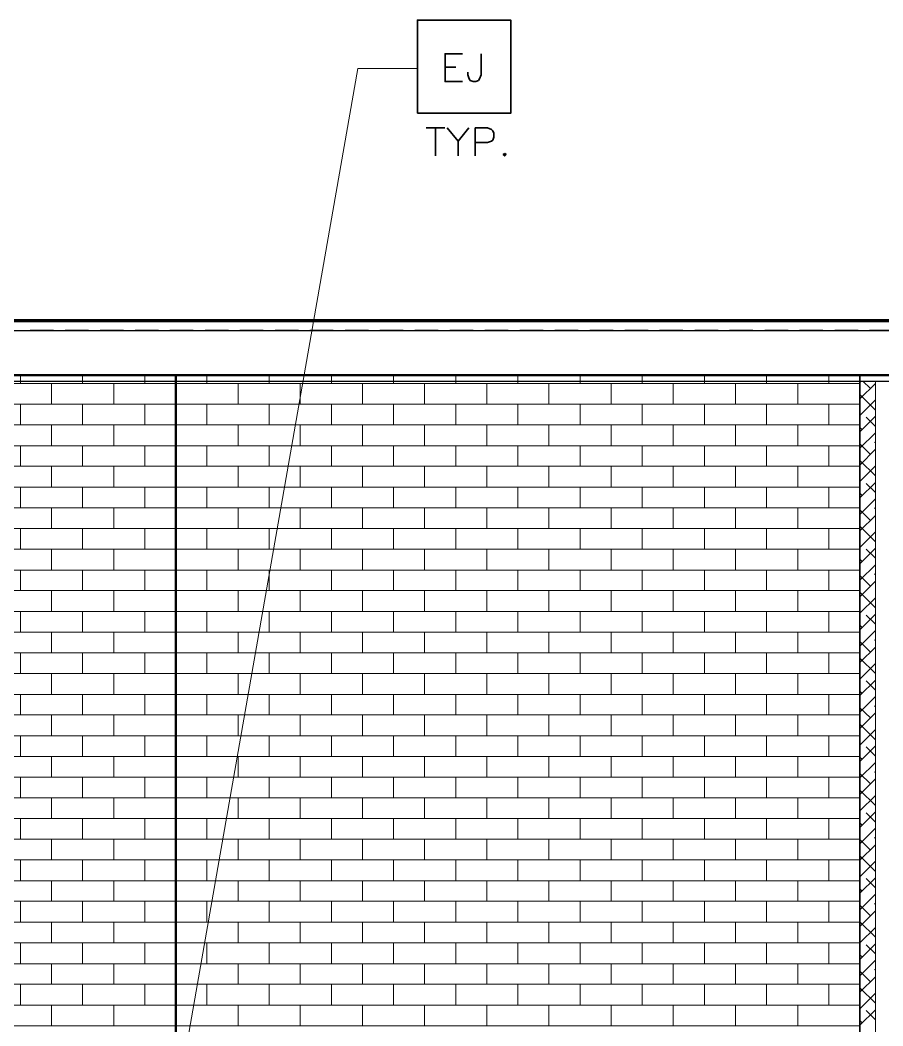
# Model space of a CAD drawing. Header units: inches. Extents: x 5 to 516, y -193 to 129.
# Drawn here: x 123.13 to 132.38, y -86.95 to -76.16 of the extents above; entities that cross this region are included whole.
import ezdxf

# ---------------------------------------------------------------- set-up
doc = ezdxf.new("R2010")
doc.units = ezdxf.units.IN
doc.header["$MEASUREMENT"] = 0
doc.layers.add('Highlight', color=210, linetype='Continuous')
doc.layers.add('PDF4_Geometry', color=7, linetype='Continuous')

msp = doc.modelspace()

# ---------------------------------------------------------------- linework, layer by layer
at = {"layer": 'Highlight'}
for p, q in [((23.3387434, -79.4896516), (137.6392915, -79.4896516)), ((23.3387518, -80.0329832), (138.0451299, -80.0329832))]:
    msp.add_line(p, q, dxfattribs=at)
at = {"layer": 'PDF4_Geometry', "lineweight": 35}
for points in [[(127.3887581, -77.1596478), (127.3887581, -76.1596478), (128.3887582, -76.1596478), (128.3887582, -77.1596478)], [(128.325424, -77.5896507), (128.3087574, -77.6029841), (128.325424, -77.6163174), (128.3387574, -77.6029841)]]:
    msp.add_lwpolyline(points, close=True, dxfattribs=at)
for points in [[(127.8720913, -76.8196481), (127.6854246, -76.8196481), (127.6854246, -76.5196481), (127.8720913, -76.5196481)], [(128.0720908, -76.5196501), (128.0720908, -76.7463168), (128.0554242, -76.7896501), (128.0420908, -76.8063168), (128.0154242, -76.8196501), (127.9854241, -76.8196501), (127.9554241, -76.8063168), (127.9420908, -76.7896501), (127.9287575, -76.7463168), (127.9287575, -76.7196501)], [(127.6854246, -76.6629844), (127.7987579, -76.6629844)], [(127.482091, -77.3163183), (127.6820911, -77.3163183)], [(127.5820904, -77.3163183), (127.5820904, -77.6163183)], [(127.7087587, -77.3163183), (127.8254254, -77.4596517), (127.8254254, -77.6163183)], [(127.9387578, -77.3163183), (127.8254245, -77.4596517)], [(128.0087584, -77.6163163), (128.0087584, -77.3163163), (128.1387584, -77.3163163), (128.1820917, -77.332983), (128.195425, -77.3463163), (128.2087584, -77.372983), (128.2087584, -77.4163163), (128.195425, -77.4463163), (128.1820917, -77.4596496), (128.1387584, -77.472983), (128.0087584, -77.472983)], [(123.2354239, -79.4896516), (123.4854239, -79.4896516)], [(123.6120922, -79.4896516), (123.8620922, -79.4896516)], [(123.985424, -79.4896516), (124.235424, -79.4896516)], [(124.3620923, -79.4896516), (124.6120923, -79.4896516)], [(124.735424, -79.4896516), (124.985424, -79.4896516)], [(125.1120923, -79.4896516), (125.3620924, -79.4896516)], [(125.4854241, -79.4896516), (125.7354241, -79.4896516)], [(125.8620924, -79.4896516), (126.1120924, -79.4896516)], [(126.2354241, -79.4896516), (126.4854242, -79.4896516)], [(126.6120925, -79.4896516), (126.8620925, -79.4896516)], [(126.9854242, -79.4896516), (127.2354242, -79.4896516)], [(127.3620925, -79.4896516), (127.6120925, -79.4896516)], [(127.7354243, -79.4896516), (127.9854243, -79.4896516)], [(128.1120926, -79.4896516), (128.3620926, -79.4896516)], [(128.4854243, -79.4896516), (128.7354243, -79.4896516)], [(128.8620926, -79.4896516), (129.1120927, -79.4896516)], [(129.2354244, -79.4896516), (129.4854244, -79.4896516)], [(129.6120927, -79.4896516), (129.8620927, -79.4896516)], [(129.9854244, -79.4896516), (130.2354245, -79.4896516)], [(130.3620928, -79.4896516), (130.6120928, -79.4896516)], [(130.7354245, -79.4896516), (130.9854245, -79.4896516)], [(131.1120928, -79.4896516), (131.3620928, -79.4896516)], [(131.4854246, -79.4896516), (131.7354246, -79.4896516)], [(131.8620929, -79.4896516), (132.1120929, -79.4896516)], [(132.2354246, -79.4896516), (132.4854246, -79.4896516)], [(132.1320921, -98.2829846), (132.1320921, -79.969649)]]:
    msp.add_lwpolyline(points, dxfattribs=at)
at = {"layer": 'PDF4_Geometry', "lineweight": 15}
for points in [[(124.9054239, -87.20965), (126.7487574, -76.6796496), (127.3887575, -76.6796496)], [(107.4654268, -80.0563154), (117.1320943, -80.0563154), (124.7987616, -80.0563154), (132.1320955, -80.0563154)], [(123.1320914, -80.0563156), (123.1320914, -79.9696489)], [(123.4654247, -80.27965), (123.4654247, -80.0563166)], [(123.7987581, -80.0563156), (123.7987581, -79.9696489)], [(124.1320915, -80.27965), (124.1320915, -80.0563166)], [(124.4654248, -80.0563156), (124.4654248, -79.9696489)], [(124.7987582, -80.27965), (124.7987582, -80.0563166)], [(125.1320915, -80.0563156), (125.1320915, -79.9696489)], [(125.4654249, -80.27965), (125.4654249, -80.0563166)], [(125.7987583, -80.0563156), (125.7987583, -79.9696489)], [(126.1320916, -80.27965), (126.1320916, -80.0563166)], [(126.465425, -80.0563156), (126.465425, -79.9696489)], [(126.7987583, -80.27965), (126.7987583, -80.0563166)], [(127.1320917, -80.0563156), (127.1320917, -79.9696489)], [(127.4654251, -80.27965), (127.4654251, -80.0563166)], [(127.7987584, -80.0563156), (127.7987584, -79.9696489)], [(128.1320918, -80.27965), (128.1320918, -80.0563166)], [(128.4654251, -80.0563156), (128.4654251, -79.9696489)], [(128.7987585, -80.27965), (128.7987585, -80.0563166)], [(129.1320919, -80.0563156), (129.1320919, -79.9696489)], [(129.4654252, -80.27965), (129.4654252, -80.0563166)], [(129.7987586, -80.0563156), (129.7987586, -79.9696489)], [(130.1320919, -80.27965), (130.1320919, -80.0563166)], [(130.4654253, -80.0563156), (130.4654253, -79.9696489)], [(130.7987587, -80.27965), (130.7987587, -80.0563166)], [(131.132092, -80.0563156), (131.132092, -79.9696489)], [(131.4654254, -80.27965), (131.4654254, -80.0563166)], [(131.7987587, -80.0563156), (131.7987587, -79.9696489)], [(107.4654268, -80.2796488), (117.1320943, -80.2796488), (124.7987616, -80.2796488), (132.1320955, -80.2796488)], [(123.1320914, -80.5029844), (123.1320914, -80.2796511)], [(123.7987581, -80.5029844), (123.7987581, -80.2796511)], [(124.4654248, -80.5029844), (124.4654248, -80.2796511)], [(125.1320915, -80.5029844), (125.1320915, -80.2796511)], [(125.7987583, -80.5029844), (125.7987583, -80.2796511)], [(126.465425, -80.5029844), (126.465425, -80.2796511)], [(127.1320917, -80.5029844), (127.1320917, -80.2796511)], [(127.7987584, -80.5029844), (127.7987584, -80.2796511)], [(128.4654251, -80.5029844), (128.4654251, -80.2796511)], [(129.1320919, -80.5029844), (129.1320919, -80.2796511)], [(129.7987586, -80.5029844), (129.7987586, -80.2796511)], [(130.4654253, -80.5029844), (130.4654253, -80.2796511)], [(131.132092, -80.5029844), (131.132092, -80.2796511)], [(131.7987587, -80.5029844), (131.7987587, -80.2796511)], [(107.4654268, -80.5029821), (117.1320943, -80.5029821), (124.7987616, -80.5029821), (132.1320955, -80.5029821)], [(123.4654247, -80.7263155), (123.4654247, -80.5029821)], [(124.1320915, -80.7263155), (124.1320915, -80.5029821)], [(124.7987582, -80.7263155), (124.7987582, -80.5029821)], [(125.4654249, -80.7263155), (125.4654249, -80.5029821)], [(126.1320916, -80.7263155), (126.1320916, -80.5029821)], [(126.7987583, -80.7263155), (126.7987583, -80.5029821)], [(127.4654251, -80.7263155), (127.4654251, -80.5029821)], [(128.1320918, -80.7263155), (128.1320918, -80.5029821)], [(128.7987585, -80.7263155), (128.7987585, -80.5029821)], [(129.4654252, -80.7263155), (129.4654252, -80.5029821)], [(130.1320919, -80.7263155), (130.1320919, -80.5029821)], [(130.7987587, -80.7263155), (130.7987587, -80.5029821)], [(131.4654254, -80.7263155), (131.4654254, -80.5029821)], [(107.4654268, -80.7263155), (117.1320943, -80.7263155), (124.7987616, -80.7263155), (132.1320955, -80.7263155)], [(123.1320914, -80.9463167), (123.1320914, -80.7263167)], [(123.7987581, -80.9463167), (123.7987581, -80.7263167)], [(124.4654248, -80.9463167), (124.4654248, -80.7263167)], [(125.1320915, -80.9463167), (125.1320915, -80.7263167)], [(125.7987583, -80.9463167), (125.7987583, -80.7263167)], [(126.465425, -80.9463167), (126.465425, -80.7263167)], [(127.1320917, -80.9463167), (127.1320917, -80.7263167)], [(127.7987584, -80.9463167), (127.7987584, -80.7263167)], [(128.4654251, -80.9463167), (128.4654251, -80.7263167)], [(129.1320919, -80.9463167), (129.1320919, -80.7263167)], [(129.7987586, -80.9463167), (129.7987586, -80.7263167)], [(130.4654253, -80.9463167), (130.4654253, -80.7263167)], [(131.132092, -80.9463167), (131.132092, -80.7263167)], [(131.7987587, -80.9463167), (131.7987587, -80.7263167)], [(107.4654268, -80.9463155), (117.1320943, -80.9463155), (124.7987616, -80.9463155), (132.1320955, -80.9463155)], [(123.4654247, -81.1696511), (123.4654247, -80.9463178)], [(124.1320915, -81.1696511), (124.1320915, -80.9463178)], [(124.7987582, -81.1696511), (124.7987582, -80.9463178)], [(125.4654249, -81.1696511), (125.4654249, -80.9463178)], [(126.1320916, -81.1696511), (126.1320916, -80.9463178)], [(126.7987583, -81.1696511), (126.7987583, -80.9463178)], [(127.4654251, -81.1696511), (127.4654251, -80.9463178)], [(128.1320918, -81.1696511), (128.1320918, -80.9463178)], [(128.7987585, -81.1696511), (128.7987585, -80.9463178)], [(129.4654252, -81.1696511), (129.4654252, -80.9463178)], [(130.1320919, -81.1696511), (130.1320919, -80.9463178)], [(130.7987587, -81.1696511), (130.7987587, -80.9463178)], [(131.4654254, -81.1696511), (131.4654254, -80.9463178)], [(107.4654268, -81.1696488), (117.1320943, -81.1696488), (124.7987616, -81.1696488), (132.1320955, -81.1696488)], [(123.1320914, -81.3929822), (123.1320914, -81.1696488)], [(123.7987581, -81.3929822), (123.7987581, -81.1696488)], [(124.4654248, -81.3929822), (124.4654248, -81.1696488)], [(125.1320915, -81.3929822), (125.1320915, -81.1696488)], [(125.7987583, -81.3929822), (125.7987583, -81.1696488)], [(126.465425, -81.3929822), (126.465425, -81.1696488)], [(127.1320917, -81.3929822), (127.1320917, -81.1696488)], [(127.7987584, -81.3929822), (127.7987584, -81.1696488)], [(128.4654251, -81.3929822), (128.4654251, -81.1696488)], [(129.1320919, -81.3929822), (129.1320919, -81.1696488)], [(129.7987586, -81.3929822), (129.7987586, -81.1696488)], [(130.4654253, -81.3929822), (130.4654253, -81.1696488)], [(131.132092, -81.3929822), (131.132092, -81.1696488)], [(131.7987587, -81.3929822), (131.7987587, -81.1696488)], [(107.4654268, -81.3929822), (117.1320943, -81.3929822), (124.7987616, -81.3929822), (132.1320955, -81.3929822)], [(123.4654247, -81.6129834), (123.4654247, -81.3929834)], [(124.1320915, -81.6129834), (124.1320915, -81.3929834)], [(124.7987582, -81.6129834), (124.7987582, -81.3929834)], [(125.4654249, -81.6129834), (125.4654249, -81.3929834)], [(126.1320916, -81.6129834), (126.1320916, -81.3929834)], [(126.7987583, -81.6129834), (126.7987583, -81.3929834)], [(127.4654251, -81.6129834), (127.4654251, -81.3929834)], [(128.1320918, -81.6129834), (128.1320918, -81.3929834)], [(128.7987585, -81.6129834), (128.7987585, -81.3929834)], [(129.4654252, -81.6129834), (129.4654252, -81.3929834)], [(130.1320919, -81.6129834), (130.1320919, -81.3929834)], [(130.7987587, -81.6129834), (130.7987587, -81.3929834)], [(131.4654254, -81.6129834), (131.4654254, -81.3929834)], [(107.4654268, -81.6129822), (117.1320943, -81.6129822), (124.7987616, -81.6129822), (132.1320955, -81.6129822)], [(123.1320914, -81.8363179), (123.1320914, -81.6129845)], [(123.7987581, -81.8363179), (123.7987581, -81.6129845)], [(124.4654248, -81.8363179), (124.4654248, -81.6129845)], [(125.1320915, -81.8363179), (125.1320915, -81.6129845)], [(125.7987583, -81.8363179), (125.7987583, -81.6129845)], [(126.465425, -81.8363179), (126.465425, -81.6129845)], [(127.1320917, -81.8363179), (127.1320917, -81.6129845)], [(127.7987584, -81.8363179), (127.7987584, -81.6129845)], [(128.4654251, -81.8363179), (128.4654251, -81.6129845)], [(129.1320919, -81.8363179), (129.1320919, -81.6129845)], [(129.7987586, -81.8363179), (129.7987586, -81.6129845)], [(130.4654253, -81.8363179), (130.4654253, -81.6129845)], [(131.132092, -81.8363179), (131.132092, -81.6129845)], [(131.7987587, -81.8363179), (131.7987587, -81.6129845)], [(107.4654268, -81.8363156), (117.1320943, -81.8363156), (124.7987616, -81.8363156), (132.1320955, -81.8363156)], [(123.4654247, -82.0596489), (123.4654247, -81.8363156)], [(124.1320915, -82.0596489), (124.1320915, -81.8363156)], [(124.7987582, -82.0596489), (124.7987582, -81.8363156)], [(125.4654249, -82.0596489), (125.4654249, -81.8363156)], [(126.1320916, -82.0596489), (126.1320916, -81.8363156)], [(126.7987583, -82.0596489), (126.7987583, -81.8363156)], [(127.4654251, -82.0596489), (127.4654251, -81.8363156)], [(128.1320918, -82.0596489), (128.1320918, -81.8363156)], [(128.7987585, -82.0596489), (128.7987585, -81.8363156)], [(129.4654252, -82.0596489), (129.4654252, -81.8363156)], [(130.1320919, -82.0596489), (130.1320919, -81.8363156)], [(130.7987587, -82.0596489), (130.7987587, -81.8363156)], [(131.4654254, -82.0596489), (131.4654254, -81.8363156)], [(107.4654268, -82.0596489), (117.1320943, -82.0596489), (124.7987616, -82.0596489), (132.1320955, -82.0596489)], [(123.1320914, -82.2796502), (123.1320914, -82.0596501)], [(123.7987581, -82.2796502), (123.7987581, -82.0596501)], [(124.4654248, -82.2796502), (124.4654248, -82.0596501)], [(125.1320915, -82.2796502), (125.1320915, -82.0596501)], [(125.7987583, -82.2796502), (125.7987583, -82.0596501)], [(126.465425, -82.2796502), (126.465425, -82.0596501)], [(127.1320917, -82.2796502), (127.1320917, -82.0596501)], [(127.7987584, -82.2796502), (127.7987584, -82.0596501)], [(128.4654251, -82.2796502), (128.4654251, -82.0596501)], [(129.1320919, -82.2796502), (129.1320919, -82.0596501)], [(129.7987586, -82.2796502), (129.7987586, -82.0596501)], [(130.4654253, -82.2796502), (130.4654253, -82.0596501)], [(131.132092, -82.2796502), (131.132092, -82.0596501)], [(131.7987587, -82.2796502), (131.7987587, -82.0596501)], [(107.4654268, -82.2796489), (117.1320943, -82.2796489), (124.7987616, -82.2796489), (132.1320955, -82.2796489)], [(123.4654247, -82.5029846), (123.4654247, -82.2796512)], [(124.1320915, -82.5029846), (124.1320915, -82.2796512)], [(124.7987582, -82.5029846), (124.7987582, -82.2796512)], [(125.4654249, -82.5029846), (125.4654249, -82.2796512)], [(126.1320916, -82.5029846), (126.1320916, -82.2796512)], [(126.7987583, -82.5029846), (126.7987583, -82.2796512)], [(127.4654251, -82.5029846), (127.4654251, -82.2796512)], [(128.1320918, -82.5029846), (128.1320918, -82.2796512)], [(128.7987585, -82.5029846), (128.7987585, -82.2796512)], [(129.4654252, -82.5029846), (129.4654252, -82.2796512)], [(130.1320919, -82.5029846), (130.1320919, -82.2796512)], [(130.7987587, -82.5029846), (130.7987587, -82.2796512)], [(131.4654254, -82.5029846), (131.4654254, -82.2796512)], [(107.4654268, -82.5029823), (117.1320943, -82.5029823), (124.7987616, -82.5029823), (132.1320955, -82.5029823)], [(123.1320914, -82.7263156), (123.1320914, -82.5029823)], [(123.7987581, -82.7263156), (123.7987581, -82.5029823)], [(124.4654248, -82.7263156), (124.4654248, -82.5029823)], [(125.1320915, -82.7263156), (125.1320915, -82.5029823)], [(125.7987583, -82.7263156), (125.7987583, -82.5029823)], [(126.465425, -82.7263156), (126.465425, -82.5029823)], [(127.1320917, -82.7263156), (127.1320917, -82.5029823)], [(127.7987584, -82.7263156), (127.7987584, -82.5029823)], [(128.4654251, -82.7263156), (128.4654251, -82.5029823)], [(129.1320919, -82.7263156), (129.1320919, -82.5029823)], [(129.7987586, -82.7263156), (129.7987586, -82.5029823)], [(130.4654253, -82.7263156), (130.4654253, -82.5029823)], [(131.132092, -82.7263156), (131.132092, -82.5029823)], [(131.7987587, -82.7263156), (131.7987587, -82.5029823)], [(107.4654268, -82.7263156), (117.1320943, -82.7263156), (124.7987616, -82.7263156), (132.1320955, -82.7263156)], [(123.4654247, -82.9463169), (123.4654247, -82.7263169)], [(124.1320915, -82.9463169), (124.1320915, -82.7263169)], [(124.7987582, -82.9463169), (124.7987582, -82.7263169)], [(125.4654249, -82.9463169), (125.4654249, -82.7263169)], [(126.1320916, -82.9463169), (126.1320916, -82.7263169)], [(126.7987583, -82.9463169), (126.7987583, -82.7263169)], [(127.4654251, -82.9463169), (127.4654251, -82.7263169)], [(128.1320918, -82.9463169), (128.1320918, -82.7263169)], [(128.7987585, -82.9463169), (128.7987585, -82.7263169)], [(129.4654252, -82.9463169), (129.4654252, -82.7263169)], [(130.1320919, -82.9463169), (130.1320919, -82.7263169)], [(130.7987587, -82.9463169), (130.7987587, -82.7263169)], [(131.4654254, -82.9463169), (131.4654254, -82.7263169)], [(107.4654268, -82.9463156), (117.1320943, -82.9463156), (124.7987616, -82.9463156), (132.1320955, -82.9463156)], [(123.1320914, -83.1696513), (123.1320914, -82.946318)], [(123.7987581, -83.1696513), (123.7987581, -82.946318)], [(124.4654248, -83.1696513), (124.4654248, -82.946318)], [(125.1320915, -83.1696513), (125.1320915, -82.946318)], [(125.7987583, -83.1696513), (125.7987583, -82.946318)], [(126.465425, -83.1696513), (126.465425, -82.946318)], [(127.1320917, -83.1696513), (127.1320917, -82.946318)], [(127.7987584, -83.1696513), (127.7987584, -82.946318)], [(128.4654251, -83.1696513), (128.4654251, -82.946318)], [(129.1320919, -83.1696513), (129.1320919, -82.946318)], [(129.7987586, -83.1696513), (129.7987586, -82.946318)], [(130.4654253, -83.1696513), (130.4654253, -82.946318)], [(131.132092, -83.1696513), (131.132092, -82.946318)], [(131.7987587, -83.1696513), (131.7987587, -82.946318)], [(107.4654268, -83.169649), (117.1320943, -83.169649), (124.7987616, -83.169649), (132.1320955, -83.169649)], [(123.4654247, -83.3929824), (123.4654247, -83.169649)], [(124.1320915, -83.3929824), (124.1320915, -83.169649)], [(124.7987582, -83.3929824), (124.7987582, -83.169649)], [(125.4654249, -83.3929824), (125.4654249, -83.169649)], [(126.1320916, -83.3929824), (126.1320916, -83.169649)], [(126.7987583, -83.3929824), (126.7987583, -83.169649)], [(127.4654251, -83.3929824), (127.4654251, -83.169649)], [(128.1320918, -83.3929824), (128.1320918, -83.169649)], [(128.7987585, -83.3929824), (128.7987585, -83.169649)], [(129.4654252, -83.3929824), (129.4654252, -83.169649)], [(130.1320919, -83.3929824), (130.1320919, -83.169649)], [(130.7987587, -83.3929824), (130.7987587, -83.169649)], [(131.4654254, -83.3929824), (131.4654254, -83.169649)], [(107.4654268, -83.3929824), (117.1320943, -83.3929824), (124.7987616, -83.3929824), (132.1320955, -83.3929824)], [(123.1320914, -83.6129836), (123.1320914, -83.3929836)], [(123.7987581, -83.6129836), (123.7987581, -83.3929836)], [(124.4654248, -83.6129836), (124.4654248, -83.3929836)], [(125.1320915, -83.6129836), (125.1320915, -83.3929836)], [(125.7987583, -83.6129836), (125.7987583, -83.3929836)], [(126.465425, -83.6129836), (126.465425, -83.3929836)], [(127.1320917, -83.6129836), (127.1320917, -83.3929836)], [(127.7987584, -83.6129836), (127.7987584, -83.3929836)], [(128.4654251, -83.6129836), (128.4654251, -83.3929836)], [(129.1320919, -83.6129836), (129.1320919, -83.3929836)], [(129.7987586, -83.6129836), (129.7987586, -83.3929836)], [(130.4654253, -83.6129836), (130.4654253, -83.3929836)], [(131.132092, -83.6129836), (131.132092, -83.3929836)], [(131.7987587, -83.6129836), (131.7987587, -83.3929836)], [(107.4654268, -83.6129823), (117.1320943, -83.6129823), (124.7987616, -83.6129823), (132.1320955, -83.6129823)], [(123.4654247, -83.836318), (123.4654247, -83.6129847)], [(124.1320915, -83.836318), (124.1320915, -83.6129847)], [(124.7987582, -83.836318), (124.7987582, -83.6129847)], [(125.4654249, -83.836318), (125.4654249, -83.6129847)], [(126.1320916, -83.836318), (126.1320916, -83.6129847)], [(126.7987583, -83.836318), (126.7987583, -83.6129847)], [(127.4654251, -83.836318), (127.4654251, -83.6129847)], [(128.1320918, -83.836318), (128.1320918, -83.6129847)], [(128.7987585, -83.836318), (128.7987585, -83.6129847)], [(129.4654252, -83.836318), (129.4654252, -83.6129847)], [(130.1320919, -83.836318), (130.1320919, -83.6129847)], [(130.7987587, -83.836318), (130.7987587, -83.6129847)], [(131.4654254, -83.836318), (131.4654254, -83.6129847)], [(107.4654268, -83.8363159), (117.1320943, -83.8363159), (124.7987616, -83.8363159), (132.1320955, -83.8363159)], [(123.1320914, -84.0596491), (123.1320914, -83.8363157)], [(123.7987581, -84.0596491), (123.7987581, -83.8363157)], [(124.4654248, -84.0596491), (124.4654248, -83.8363157)], [(125.1320915, -84.0596491), (125.1320915, -83.8363157)], [(125.7987583, -84.0596491), (125.7987583, -83.8363157)], [(126.465425, -84.0596491), (126.465425, -83.8363157)], [(127.1320917, -84.0596491), (127.1320917, -83.8363157)], [(127.7987584, -84.0596491), (127.7987584, -83.8363157)], [(128.4654251, -84.0596491), (128.4654251, -83.8363157)], [(129.1320919, -84.0596491), (129.1320919, -83.8363157)], [(129.7987586, -84.0596491), (129.7987586, -83.8363157)], [(130.4654253, -84.0596491), (130.4654253, -83.8363157)], [(131.132092, -84.0596491), (131.132092, -83.8363157)], [(131.7987587, -84.0596491), (131.7987587, -83.8363157)], [(107.4654268, -84.0596491), (117.1320943, -84.0596491), (124.7987616, -84.0596491), (132.1320955, -84.0596491)], [(123.4654247, -84.2796503), (123.4654247, -84.0596503)], [(124.1320915, -84.2796503), (124.1320915, -84.0596503)], [(124.7987582, -84.2796503), (124.7987582, -84.0596503)], [(125.4654249, -84.2796503), (125.4654249, -84.0596503)], [(126.1320916, -84.2796503), (126.1320916, -84.0596503)], [(126.7987583, -84.2796503), (126.7987583, -84.0596503)], [(127.4654251, -84.2796503), (127.4654251, -84.0596503)], [(128.1320918, -84.2796503), (128.1320918, -84.0596503)], [(128.7987585, -84.2796503), (128.7987585, -84.0596503)], [(129.4654252, -84.2796503), (129.4654252, -84.0596503)], [(130.1320919, -84.2796503), (130.1320919, -84.0596503)], [(130.7987587, -84.2796503), (130.7987587, -84.0596503)], [(131.4654254, -84.2796503), (131.4654254, -84.0596503)], [(107.4654268, -84.279649), (117.1320943, -84.279649), (124.7987616, -84.279649), (132.1320955, -84.279649)], [(123.1320914, -84.5029847), (123.1320914, -84.2796514)], [(123.7987581, -84.5029847), (123.7987581, -84.2796514)], [(124.4654248, -84.5029847), (124.4654248, -84.2796514)], [(125.1320915, -84.5029847), (125.1320915, -84.2796514)], [(125.7987583, -84.5029847), (125.7987583, -84.2796514)], [(126.465425, -84.5029847), (126.465425, -84.2796514)], [(127.1320917, -84.5029847), (127.1320917, -84.2796514)], [(127.7987584, -84.5029847), (127.7987584, -84.2796514)], [(128.4654251, -84.5029847), (128.4654251, -84.2796514)], [(129.1320919, -84.5029847), (129.1320919, -84.2796514)], [(129.7987586, -84.5029847), (129.7987586, -84.2796514)], [(130.4654253, -84.5029847), (130.4654253, -84.2796514)], [(131.132092, -84.5029847), (131.132092, -84.2796514)], [(131.7987587, -84.5029847), (131.7987587, -84.2796514)], [(107.4654268, -84.5029826), (117.1320943, -84.5029826), (124.7987616, -84.5029826), (132.1320955, -84.5029826)], [(123.4654247, -84.7263158), (123.4654247, -84.5029824)], [(124.1320915, -84.7263158), (124.1320915, -84.5029824)], [(124.7987582, -84.7263158), (124.7987582, -84.5029824)], [(125.4654249, -84.7263158), (125.4654249, -84.5029824)], [(126.1320916, -84.7263158), (126.1320916, -84.5029824)], [(126.7987583, -84.7263158), (126.7987583, -84.5029824)], [(127.4654251, -84.7263158), (127.4654251, -84.5029824)], [(128.1320918, -84.7263158), (128.1320918, -84.5029824)], [(128.7987585, -84.7263158), (128.7987585, -84.5029824)], [(129.4654252, -84.7263158), (129.4654252, -84.5029824)], [(130.1320919, -84.7263158), (130.1320919, -84.5029824)], [(130.7987587, -84.7263158), (130.7987587, -84.5029824)], [(131.4654254, -84.7263158), (131.4654254, -84.5029824)], [(107.4654268, -84.7263158), (117.1320943, -84.7263158), (124.7987616, -84.7263158), (132.1320955, -84.7263158)], [(123.1320914, -84.946317), (123.1320914, -84.726317)], [(123.7987581, -84.946317), (123.7987581, -84.726317)], [(124.4654248, -84.946317), (124.4654248, -84.726317)], [(125.1320915, -84.946317), (125.1320915, -84.726317)], [(125.7987583, -84.946317), (125.7987583, -84.726317)], [(126.465425, -84.946317), (126.465425, -84.726317)], [(127.1320917, -84.946317), (127.1320917, -84.726317)], [(127.7987584, -84.946317), (127.7987584, -84.726317)], [(128.4654251, -84.946317), (128.4654251, -84.726317)], [(129.1320919, -84.946317), (129.1320919, -84.726317)], [(129.7987586, -84.946317), (129.7987586, -84.726317)], [(130.4654253, -84.946317), (130.4654253, -84.726317)], [(131.132092, -84.946317), (131.132092, -84.726317)], [(131.7987587, -84.946317), (131.7987587, -84.726317)], [(107.4654268, -84.9463158), (117.1320943, -84.9463158), (124.7987616, -84.9463158), (132.1320955, -84.9463158)], [(123.4654247, -85.1696515), (123.4654247, -84.9463181)], [(124.1320915, -85.1696515), (124.1320915, -84.9463181)], [(124.7987582, -85.1696515), (124.7987582, -84.9463181)], [(125.4654249, -85.1696515), (125.4654249, -84.9463181)], [(126.1320916, -85.1696515), (126.1320916, -84.9463181)], [(126.7987583, -85.1696515), (126.7987583, -84.9463181)], [(127.4654251, -85.1696515), (127.4654251, -84.9463181)], [(128.1320918, -85.1696515), (128.1320918, -84.9463181)], [(128.7987585, -85.1696515), (128.7987585, -84.9463181)], [(129.4654252, -85.1696515), (129.4654252, -84.9463181)], [(130.1320919, -85.1696515), (130.1320919, -84.9463181)], [(130.7987587, -85.1696515), (130.7987587, -84.9463181)], [(131.4654254, -85.1696515), (131.4654254, -84.9463181)], [(107.4654268, -85.1696493), (117.1320943, -85.1696493), (124.7987616, -85.1696493), (132.1320955, -85.1696493)], [(123.1320914, -85.3929825), (123.1320914, -85.1696492)], [(123.7987581, -85.3929825), (123.7987581, -85.1696492)], [(124.4654248, -85.3929825), (124.4654248, -85.1696492)], [(125.1320915, -85.3929825), (125.1320915, -85.1696492)], [(125.7987583, -85.3929825), (125.7987583, -85.1696492)], [(126.465425, -85.3929825), (126.465425, -85.1696492)], [(127.1320917, -85.3929825), (127.1320917, -85.1696492)], [(127.7987584, -85.3929825), (127.7987584, -85.1696492)], [(128.4654251, -85.3929825), (128.4654251, -85.1696492)], [(129.1320919, -85.3929825), (129.1320919, -85.1696492)], [(129.7987586, -85.3929825), (129.7987586, -85.1696492)], [(130.4654253, -85.3929825), (130.4654253, -85.1696492)], [(131.132092, -85.3929825), (131.132092, -85.1696492)], [(131.7987587, -85.3929825), (131.7987587, -85.1696492)], [(107.4654268, -85.3929825), (117.1320943, -85.3929825), (124.7987616, -85.3929825), (132.1320955, -85.3929825)], [(123.4654247, -85.6129838), (123.4654247, -85.3929837)], [(124.1320915, -85.6129838), (124.1320915, -85.3929837)], [(124.7987582, -85.6129838), (124.7987582, -85.3929837)], [(125.4654249, -85.6129838), (125.4654249, -85.3929837)], [(126.1320916, -85.6129838), (126.1320916, -85.3929837)], [(126.7987583, -85.6129838), (126.7987583, -85.3929837)], [(127.4654251, -85.6129838), (127.4654251, -85.3929837)], [(128.1320918, -85.6129838), (128.1320918, -85.3929837)], [(128.7987585, -85.6129838), (128.7987585, -85.3929837)], [(129.4654252, -85.6129838), (129.4654252, -85.3929837)], [(130.1320919, -85.6129838), (130.1320919, -85.3929837)], [(130.7987587, -85.6129838), (130.7987587, -85.3929837)], [(131.4654254, -85.6129838), (131.4654254, -85.3929837)], [(107.4654268, -85.6129825), (117.1320943, -85.6129825), (124.7987616, -85.6129825), (132.1320955, -85.6129825)], [(123.1320914, -85.8363182), (123.1320914, -85.6129848)], [(123.7987581, -85.8363182), (123.7987581, -85.6129848)], [(124.4654248, -85.8363182), (124.4654248, -85.6129848)], [(125.1320915, -85.8363182), (125.1320915, -85.6129848)], [(125.7987583, -85.8363182), (125.7987583, -85.6129848)], [(126.465425, -85.8363182), (126.465425, -85.6129848)], [(127.1320917, -85.8363182), (127.1320917, -85.6129848)], [(127.7987584, -85.8363182), (127.7987584, -85.6129848)], [(128.4654251, -85.8363182), (128.4654251, -85.6129848)], [(129.1320919, -85.8363182), (129.1320919, -85.6129848)], [(129.7987586, -85.8363182), (129.7987586, -85.6129848)], [(130.4654253, -85.8363182), (130.4654253, -85.6129848)], [(131.132092, -85.8363182), (131.132092, -85.6129848)], [(131.7987587, -85.8363182), (131.7987587, -85.6129848)], [(107.4654268, -85.8363161), (117.1320943, -85.8363161), (124.7987616, -85.8363161), (132.1320955, -85.8363161)], [(123.4654247, -86.0596492), (123.4654247, -85.8363159)], [(124.1320915, -86.0596492), (124.1320915, -85.8363159)], [(124.7987582, -86.0596492), (124.7987582, -85.8363159)], [(125.4654249, -86.0596492), (125.4654249, -85.8363159)], [(126.1320916, -86.0596492), (126.1320916, -85.8363159)], [(126.7987583, -86.0596492), (126.7987583, -85.8363159)], [(127.4654251, -86.0596492), (127.4654251, -85.8363159)], [(128.1320918, -86.0596492), (128.1320918, -85.8363159)], [(128.7987585, -86.0596492), (128.7987585, -85.8363159)], [(129.4654252, -86.0596492), (129.4654252, -85.8363159)], [(130.1320919, -86.0596492), (130.1320919, -85.8363159)], [(130.7987587, -86.0596492), (130.7987587, -85.8363159)], [(131.4654254, -86.0596492), (131.4654254, -85.8363159)], [(107.4654268, -86.0596492), (117.1320943, -86.0596492), (124.7987616, -86.0596492), (132.1320955, -86.0596492)], [(123.1320914, -86.2829837), (123.1320914, -86.0596503)], [(123.7987581, -86.2829837), (123.7987581, -86.0596503)], [(124.4654248, -86.2829837), (124.4654248, -86.0596503)], [(125.1320915, -86.2829837), (125.1320915, -86.0596503)], [(125.7987583, -86.2829837), (125.7987583, -86.0596503)], [(126.465425, -86.2829837), (126.465425, -86.0596503)], [(127.1320917, -86.2829837), (127.1320917, -86.0596503)], [(127.7987584, -86.2829837), (127.7987584, -86.0596503)], [(128.4654251, -86.2829837), (128.4654251, -86.0596503)], [(129.1320919, -86.2829837), (129.1320919, -86.0596503)], [(129.7987586, -86.2829837), (129.7987586, -86.0596503)], [(130.4654253, -86.2829837), (130.4654253, -86.0596503)], [(131.132092, -86.2829837), (131.132092, -86.0596503)], [(131.7987587, -86.2829837), (131.7987587, -86.0596503)], [(107.4654268, -86.2829824), (117.1320943, -86.2829824), (124.7987616, -86.2829824), (132.1320955, -86.2829824)], [(123.4654247, -86.5029849), (123.4654247, -86.2829849)], [(124.1320915, -86.5029849), (124.1320915, -86.2829849)], [(124.7987582, -86.5029849), (124.7987582, -86.2829849)], [(125.4654249, -86.5029849), (125.4654249, -86.2829849)], [(126.1320916, -86.5029849), (126.1320916, -86.2829849)], [(126.7987583, -86.5029849), (126.7987583, -86.2829849)], [(127.4654251, -86.5029849), (127.4654251, -86.2829849)], [(128.1320918, -86.5029849), (128.1320918, -86.2829849)], [(128.7987585, -86.5029849), (128.7987585, -86.2829849)], [(129.4654252, -86.5029849), (129.4654252, -86.2829849)], [(130.1320919, -86.5029849), (130.1320919, -86.2829849)], [(130.7987587, -86.5029849), (130.7987587, -86.2829849)], [(131.4654254, -86.5029849), (131.4654254, -86.2829849)], [(107.4654268, -86.5029828), (117.1320943, -86.5029828), (124.7987616, -86.5029828), (132.1320955, -86.5029828)], [(123.1320914, -86.726316), (123.1320914, -86.5029826)], [(123.7987581, -86.726316), (123.7987581, -86.5029826)], [(124.4654248, -86.726316), (124.4654248, -86.5029826)], [(125.1320915, -86.726316), (125.1320915, -86.5029826)], [(125.7987583, -86.726316), (125.7987583, -86.5029826)], [(126.465425, -86.726316), (126.465425, -86.5029826)], [(127.1320917, -86.726316), (127.1320917, -86.5029826)], [(127.7987584, -86.726316), (127.7987584, -86.5029826)], [(128.4654251, -86.726316), (128.4654251, -86.5029826)], [(129.1320919, -86.726316), (129.1320919, -86.5029826)], [(129.7987586, -86.726316), (129.7987586, -86.5029826)], [(130.4654253, -86.726316), (130.4654253, -86.5029826)], [(131.132092, -86.726316), (131.132092, -86.5029826)], [(131.7987587, -86.726316), (131.7987587, -86.5029826)], [(107.4654268, -86.726316), (117.1320943, -86.726316), (124.7987616, -86.726316), (132.1320955, -86.726316)], [(123.4654247, -86.9496504), (123.4654247, -86.726317)], [(124.1320915, -86.9496504), (124.1320915, -86.726317)], [(124.7987582, -86.9496504), (124.7987582, -86.726317)], [(125.4654249, -86.9496504), (125.4654249, -86.726317)], [(126.1320916, -86.9496504), (126.1320916, -86.726317)], [(126.7987583, -86.9496504), (126.7987583, -86.726317)], [(127.4654251, -86.9496504), (127.4654251, -86.726317)], [(128.1320918, -86.9496504), (128.1320918, -86.726317)], [(128.7987585, -86.9496504), (128.7987585, -86.726317)], [(129.4654252, -86.9496504), (129.4654252, -86.726317)], [(130.1320919, -86.9496504), (130.1320919, -86.726317)], [(130.7987587, -86.9496504), (130.7987587, -86.726317)], [(131.4654254, -86.9496504), (131.4654254, -86.726317)], [(107.4654268, -86.9496491), (117.1320943, -86.9496491), (124.7987616, -86.9496491), (132.1320955, -86.9496491)]]:
    msp.add_lwpolyline(points, dxfattribs=at)
at = {"layer": 'PDF4_Geometry', "lineweight": 70}
msp.add_lwpolyline([(134.6320923, -79.969649), (134.6320923, -79.3863156), (26.9620804, -79.3863156)], dxfattribs=at)
at = {"layer": 'PDF4_Geometry', "lineweight": 50}
for points in [[(134.6320923, -79.969649), (26.9620804, -79.969649)], [(124.7987582, -90.9496507), (124.7987582, -79.9696499)]]:
    msp.add_lwpolyline(points, dxfattribs=at)
at = {"layer": 'PDF4_Geometry', "color": 8, "lineweight": 15, "true_color": 0x808080}
for points in [[(132.1320921, -80.046316), (132.1454254, -80.0329826)], [(132.1320921, -80.2229822), (132.2987588, -80.0563156)], [(132.2454242, -80.1129833), (132.1654242, -80.0329833)], [(132.2987588, -80.3429841), (132.1320921, -80.1763175)], [(132.1320921, -80.3996519), (132.2987588, -80.2329852)], [(132.1320921, -80.5763148), (132.2987588, -80.4096481)], [(132.2987588, -80.5196504), (132.1987588, -80.4196504)], [(132.1554245, -80.5529824), (132.1320911, -80.5296491)], [(132.1320921, -80.7529844), (132.2987588, -80.5863178)], [(132.2454242, -80.8196484), (132.1320909, -80.7063151)], [(132.2987588, -80.6963167), (132.2887588, -80.6863167)], [(132.1320921, -80.9329839), (132.2987588, -80.7629839)], [(132.2987588, -81.0496492), (132.1320921, -80.8829826)], [(132.1320921, -81.1096502), (132.2987588, -80.9429835)], [(132.1320921, -81.2863165), (132.2987588, -81.1196498)], [(132.2987588, -81.2263155), (132.1987588, -81.1296488)], [(132.1554245, -81.2596509), (132.1320911, -81.2363176)], [(132.1320921, -81.4629827), (132.2987588, -81.2963161)], [(132.2454242, -81.5263169), (132.1320909, -81.4129836)], [(132.2987588, -81.4029818), (132.2887588, -81.3929818)], [(132.1320921, -81.639649), (132.2987588, -81.4729823)], [(132.2987588, -81.7563177), (132.1320921, -81.589651)], [(132.1320921, -81.8163187), (132.2987588, -81.649652)], [(132.1320921, -81.9929816), (132.2987588, -81.8263149)], [(132.2987588, -81.932984), (132.1987588, -81.8363173)], [(132.1554245, -81.966316), (132.1320911, -81.9429826)], [(132.1320921, -82.1696512), (132.2987588, -82.0029845)], [(132.2987588, -82.1096503), (132.2887588, -82.0996503)], [(132.2454242, -82.2329854), (132.1320909, -82.119652)], [(132.1320921, -82.3463175), (132.2987588, -82.1796508)], [(132.2987588, -82.4629828), (132.1320921, -82.2963161)], [(132.1320921, -82.5229838), (132.2987588, -82.3563171)], [(132.1320921, -82.6996501), (132.2987588, -82.5329834)], [(132.2987588, -82.6396491), (132.1987588, -82.5429824)], [(132.1554245, -82.6763177), (132.1320911, -82.649651)], [(132.1320921, -82.8763163), (132.2987588, -82.7096496)], [(132.2454242, -82.9396505), (132.1320909, -82.8263171)], [(132.2987588, -82.8163188), (132.2887588, -82.8063188)], [(132.1320921, -83.0529826), (132.2987588, -82.8863159)], [(132.2987588, -83.1696513), (132.1320921, -83.0029846)], [(132.1320921, -83.2296489), (132.2987588, -83.0629822)], [(132.1320921, -83.4063185), (132.2987588, -83.2396519)], [(132.2987588, -83.3463176), (132.1987588, -83.2496509)], [(132.1554245, -83.3829828), (132.1320911, -83.3596494)], [(132.1320921, -83.5829848), (132.2987588, -83.4163181)], [(132.2454242, -83.6463156), (132.1320909, -83.5363156)], [(132.1320921, -83.7596511), (132.2987588, -83.5929844)], [(132.2987588, -83.5263171), (132.2887588, -83.5163171)], [(132.2987588, -83.8796496), (132.1320921, -83.7129829)], [(132.1320921, -83.9363174), (132.2987588, -83.7696507)], [(132.1320921, -84.1129836), (132.2987588, -83.946317)], [(132.2987588, -84.0563159), (132.1987588, -83.9563159)], [(132.1554245, -84.0896512), (132.1320911, -84.0663179)], [(132.1320921, -84.2896499), (132.2987588, -84.1229832)], [(132.2454242, -84.3529841), (132.1320909, -84.2429841)], [(132.2987588, -84.2329855), (132.2887588, -84.2229855)], [(132.1320921, -84.4663162), (132.2987588, -84.2996495)], [(132.2987588, -84.5863181), (132.1320921, -84.4196514)], [(132.1320921, -84.6429825), (132.2987588, -84.4763158)], [(132.1320921, -84.8196487), (132.2987588, -84.652982)], [(132.2987588, -84.7629844), (132.1987588, -84.6629844)], [(132.1554245, -84.7963163), (132.1320911, -84.772983)], [(132.1320921, -84.9963184), (132.2987588, -84.8296517)], [(132.2454242, -85.0629824), (132.1320909, -84.949649)], [(132.1320921, -85.1729847), (132.2987588, -85.006318)], [(132.2987588, -84.9396506), (132.2887588, -84.9296506)], [(132.2987588, -85.2929832), (132.1320921, -85.1263165)], [(132.1320921, -85.3496509), (132.2987588, -85.1829843)], [(132.1320921, -85.5263172), (132.2987588, -85.3596505)], [(132.2987588, -85.4696495), (132.1987588, -85.3696495)], [(132.1554245, -85.5029848), (132.1320911, -85.4796515)], [(132.1320921, -85.7029835), (132.2987588, -85.5363168)], [(132.2454242, -85.7696508), (132.1320909, -85.6563175)], [(132.2987588, -85.6463157), (132.2887588, -85.6363157)], [(132.1320921, -85.882983), (132.2987588, -85.7163163)], [(132.2987588, -85.9996517), (132.1320921, -85.832985)], [(132.1320921, -86.0596492), (132.2987588, -85.8929826)], [(132.1320921, -86.2363155), (132.2987588, -86.0696488)], [(132.2987588, -86.1763179), (132.1987588, -86.0796513)], [(132.1554245, -86.2096499), (132.1320911, -86.1863166)], [(132.1320921, -86.4129852), (132.2987588, -86.2463185)], [(132.2454242, -86.4763159), (132.1320909, -86.3629826)], [(132.1320921, -86.5896514), (132.2987588, -86.4229848)], [(132.2987588, -86.3529842), (132.2887588, -86.3429842)], [(132.2987588, -86.7063168), (132.1320921, -86.5396501)], [(132.1320921, -86.7663177), (132.2987588, -86.599651)], [(132.1320921, -86.942984), (132.2987588, -86.7763173)], [(132.2987588, -86.882983), (132.1987588, -86.7863164)], [(132.1554245, -86.9163184), (132.1320911, -86.8929851)]]:
    msp.add_lwpolyline(points, dxfattribs=at)
at = {"layer": 'PDF4_Geometry', "lineweight": 15}
msp.add_lwpolyline([(132.2987588, -97.7829846), (132.2987588, -80.0329832), (132.1320921, -80.0329832), (132.1320921, -97.7829846)], close=True, dxfattribs=at)

doc.saveas('drawing.dxf')
